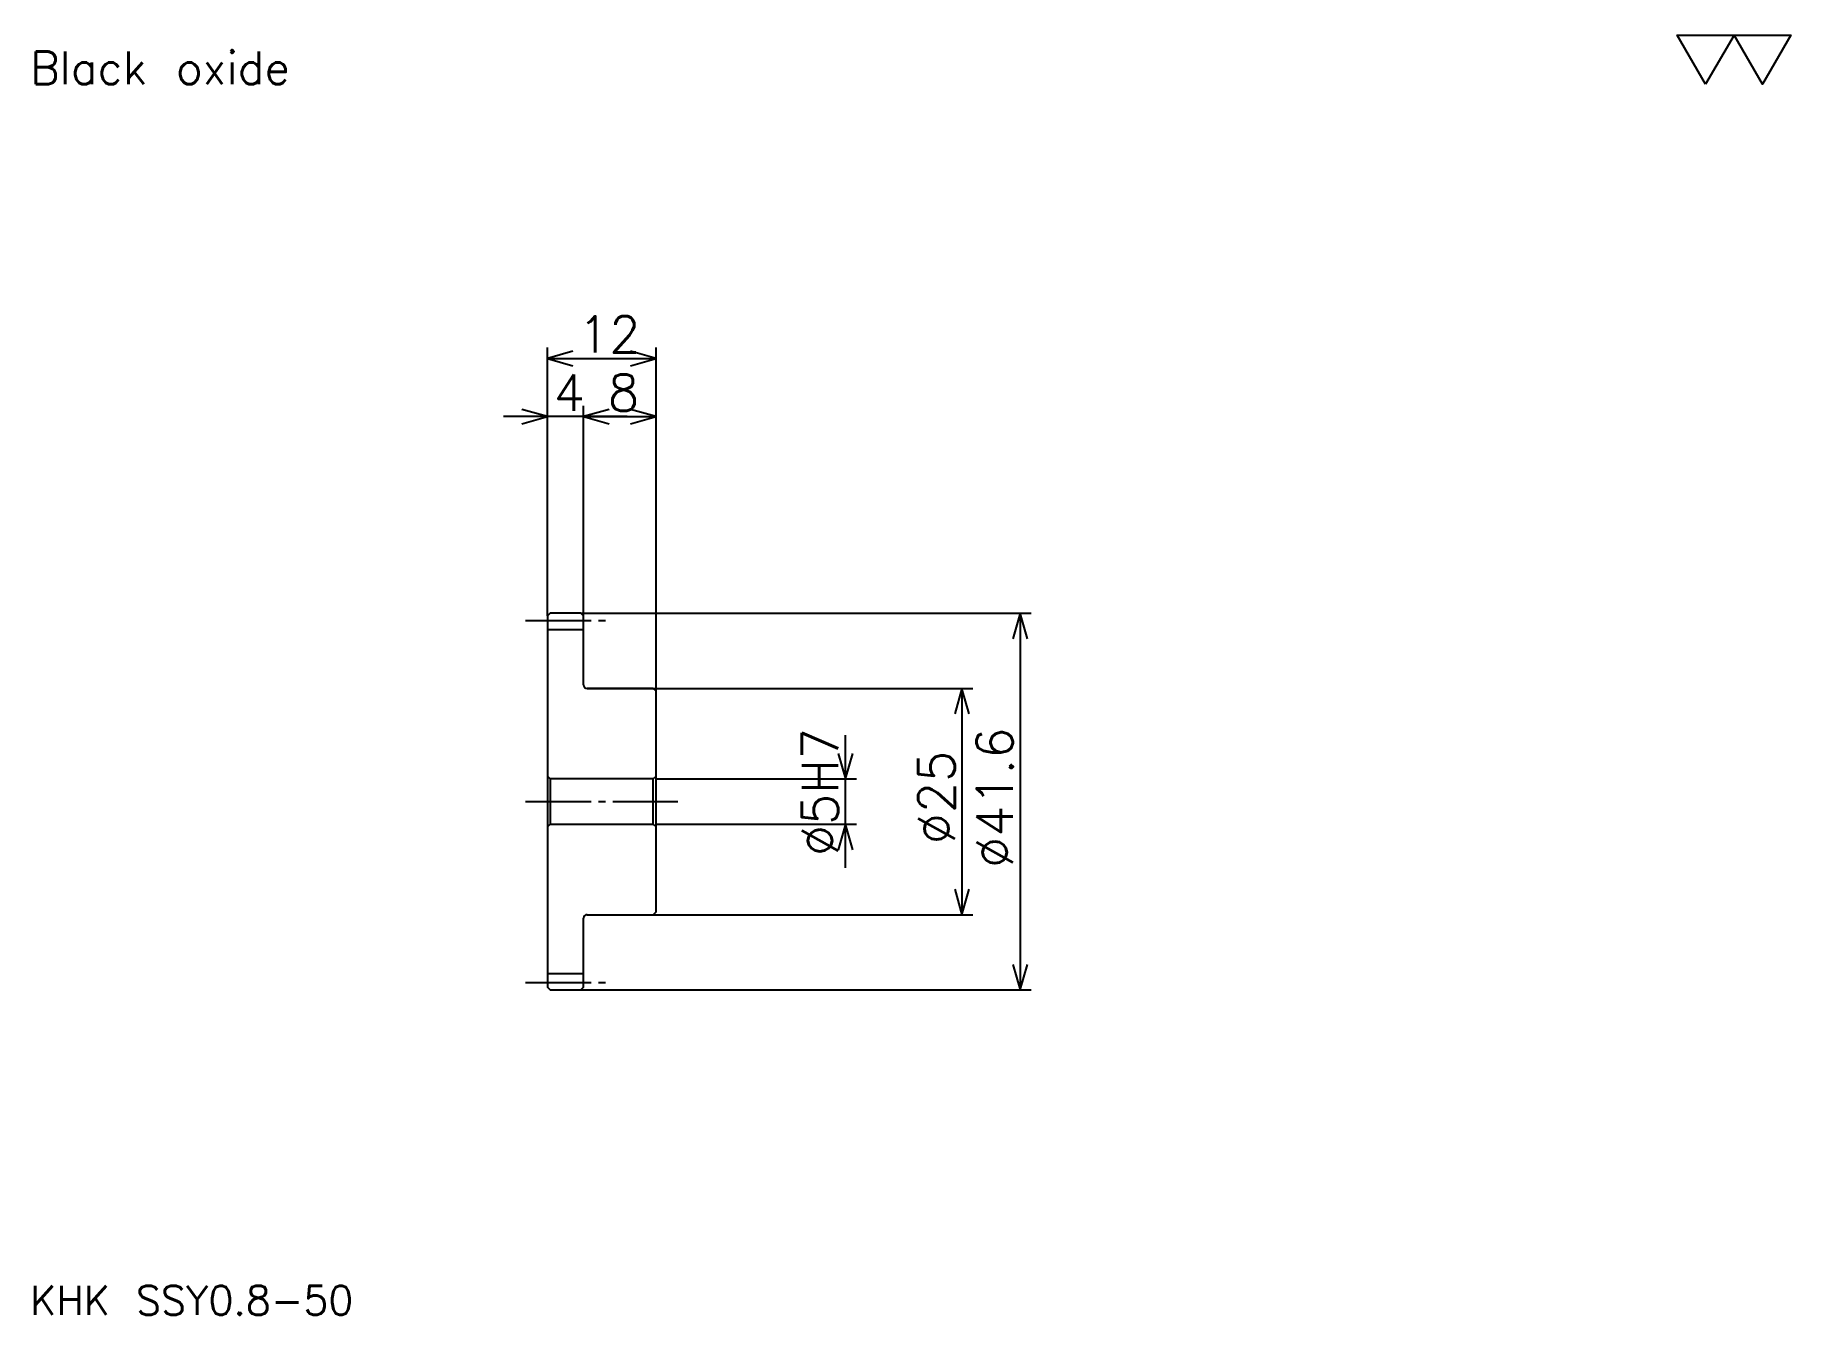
# Model space of a CAD drawing. Extents: x 9 to 202, y 9 to 150.
import ezdxf

# ---------------------------------------------------------------- set-up
doc = ezdxf.new("R2010")
doc.units = 0
doc.linetypes.add('DASHDOT', pattern=[9.652174, 7.23913, -0.804348, 0.804348, -0.804348])
doc.layers.get('0').update_dxf_attribs({"linetype": 'CONTINUOUS'})
doc.layers.add('DASHDOT', color=6, linetype='DASHDOT')
doc.styles.add('KANJI', font='TXT', dxfattribs={"bigfont": 'BIGFONT'})

msp = doc.modelspace()

# ---------------------------------------------------------------- linework, layer by layer
at = {"color": 5}
for p, q in [((65.152176, 86.354355), (65.152176, 115.713043)), ((65.152176, 114.506523), (77.152176, 114.506523)), ((77.152176, 86.354355), (77.152176, 115.713043)), ((69.152176, 86.354355), (69.152176, 109.278259)), ((73.978264, 108.071747), (60.326088, 108.071747)), ((69.152176, 108.071747), (77.152176, 108.071747)), ((65.152176, 86.054352), (65.152176, 86.354355)), ((68.852173, 86.354355), (77.152176, 86.354355)), ((69.152176, 86.054352), (69.152176, 86.354355)), ((77.152176, 86.354355), (118.576088, 86.354355)), ((77.152176, 77.754349), (77.152176, 86.354355)), ((117.369568, 86.354355), (117.369568, 44.754353)), ((69.552177, 78.054352), (77.152176, 78.054352)), ((77.152176, 78.054352), (112.141304, 78.054352)), ((110.934784, 78.054352), (110.934784, 53.054352)), ((98.065216, 58.228264), (98.065216, 72.88044)), ((77.152176, 68.054352), (99.271744, 68.054352)), ((77.152176, 63.054352), (99.271744, 63.054352)), ((69.552177, 53.054352), (77.152176, 53.054352)), ((77.152176, 53.054352), (112.141304, 53.054352)), ((68.852173, 44.754353), (77.152176, 44.754353)), ((77.152176, 44.754353), (118.576088, 44.754353))]:
    msp.add_line(p, q, dxfattribs=at)
at = {"color": 4}
for p, q in [((65.152176, 84.554352), (69.152176, 84.554352)), ((65.452179, 68.054352), (65.452179, 63.054352)), ((76.852173, 68.054352), (77.152176, 68.354355)), ((76.852173, 63.054352), (77.152176, 62.754353)), ((65.152176, 46.554352), (69.152176, 46.554352))]:
    msp.add_line(p, q, dxfattribs=at)
at = {"color": 7}
msp.add_lwpolyline([(193.043472, 144.782608), (189.906509, 150.220001), (202.454346, 150.220001), (199.317383, 144.782608), (196.180435, 150.220001), (193.043472, 144.782608)], dxfattribs=at)
at = {"color": 5}
for points in [[(67.967392, 115.310867), (65.152176, 114.506523), (67.967392, 113.702179)], [(74.33696, 113.702179), (77.152176, 114.506523), (74.33696, 115.310867)], [(62.33696, 107.267395), (65.152176, 108.071747), (62.33696, 108.876091)], [(71.967392, 108.876091), (69.152176, 108.071747), (71.967392, 107.267395)], [(71.967392, 108.876091), (69.152176, 108.071747), (71.967392, 107.267395)], [(74.33696, 107.267395), (77.152176, 108.071747), (74.33696, 108.876091)], [(118.17392, 83.539131), (117.369568, 86.354355), (116.565216, 83.539131)], [(111.739136, 75.239136), (110.934784, 78.054352), (110.130432, 75.239136)], [(97.260872, 70.869568), (98.065216, 68.054352), (98.869568, 70.869568)], [(98.869568, 60.239136), (98.065216, 63.054352), (97.260872, 60.239136)], [(110.130432, 55.869568), (110.934784, 53.054352), (111.739136, 55.869568)], [(116.565216, 47.569572), (117.369568, 44.754353), (118.17392, 47.569572)]]:
    msp.add_lwpolyline(points, dxfattribs=at)
at = {"color": 4}
for points in [[(69.152176, 78.454353), (69.152176, 86.054352), (68.852173, 86.354355), (65.452179, 86.354355), (65.152176, 86.054352), (65.152176, 62.754353)], [(69.552177, 53.054352), (76.852173, 53.054352), (77.152176, 53.354351), (77.152176, 77.754349), (76.852173, 78.054352), (69.552177, 78.054352)], [(65.152176, 62.754353), (65.452179, 63.054352), (76.852173, 63.054352), (76.852173, 68.054352), (65.452179, 68.054352), (65.152176, 68.354355)], [(65.152176, 62.754353), (65.152176, 45.054352), (65.452179, 44.754353), (68.852173, 44.754353), (69.152176, 45.054352), (69.152176, 52.65435)]]:
    msp.add_lwpolyline(points, dxfattribs=at)
for centre, start, end in [((69.552177, 78.454353), 180, 270), ((69.552177, 52.65435), 90, 180)]:
    msp.add_arc(centre, 0.4, start, end, dxfattribs=at)
at = {"layer": 'DASHDOT', "color": 7}
for p, q in [((62.739132, 85.554352), (71.565216, 85.554352)), ((62.739132, 65.554352), (79.565216, 65.554352)), ((62.739132, 45.554352), (71.565216, 45.554352))]:
    msp.add_line(p, q, dxfattribs=at)

# ---------------------------------------------------------------- texts
at = {"color": 7, "style": 'KANJI'}
for s, height, p in [('Black oxide', 3.619565, (8.043478, 144.782608)), ('12', 4.021739, (68.538048, 115.150002)), ('4', 4.021739, (65.845108, 108.715225)), ('8', 4.021739, (71.845108, 108.715225)), ('KHK SSY0.8-50', 3.217391, (8.043478, 8.847826))]:
    msp.add_text(s, height=height, dxfattribs=at).set_placement(p)
for s, p in [('%%c5H7', (97.260872, 59.521744)), ('%%c41.6', (116.565216, 58.214676)), ('%%c25', (110.130432, 60.828808))]:
    msp.add_text(s, height=4.021739, rotation=90, dxfattribs=at).set_placement(p)

doc.saveas('drawing.dxf')
